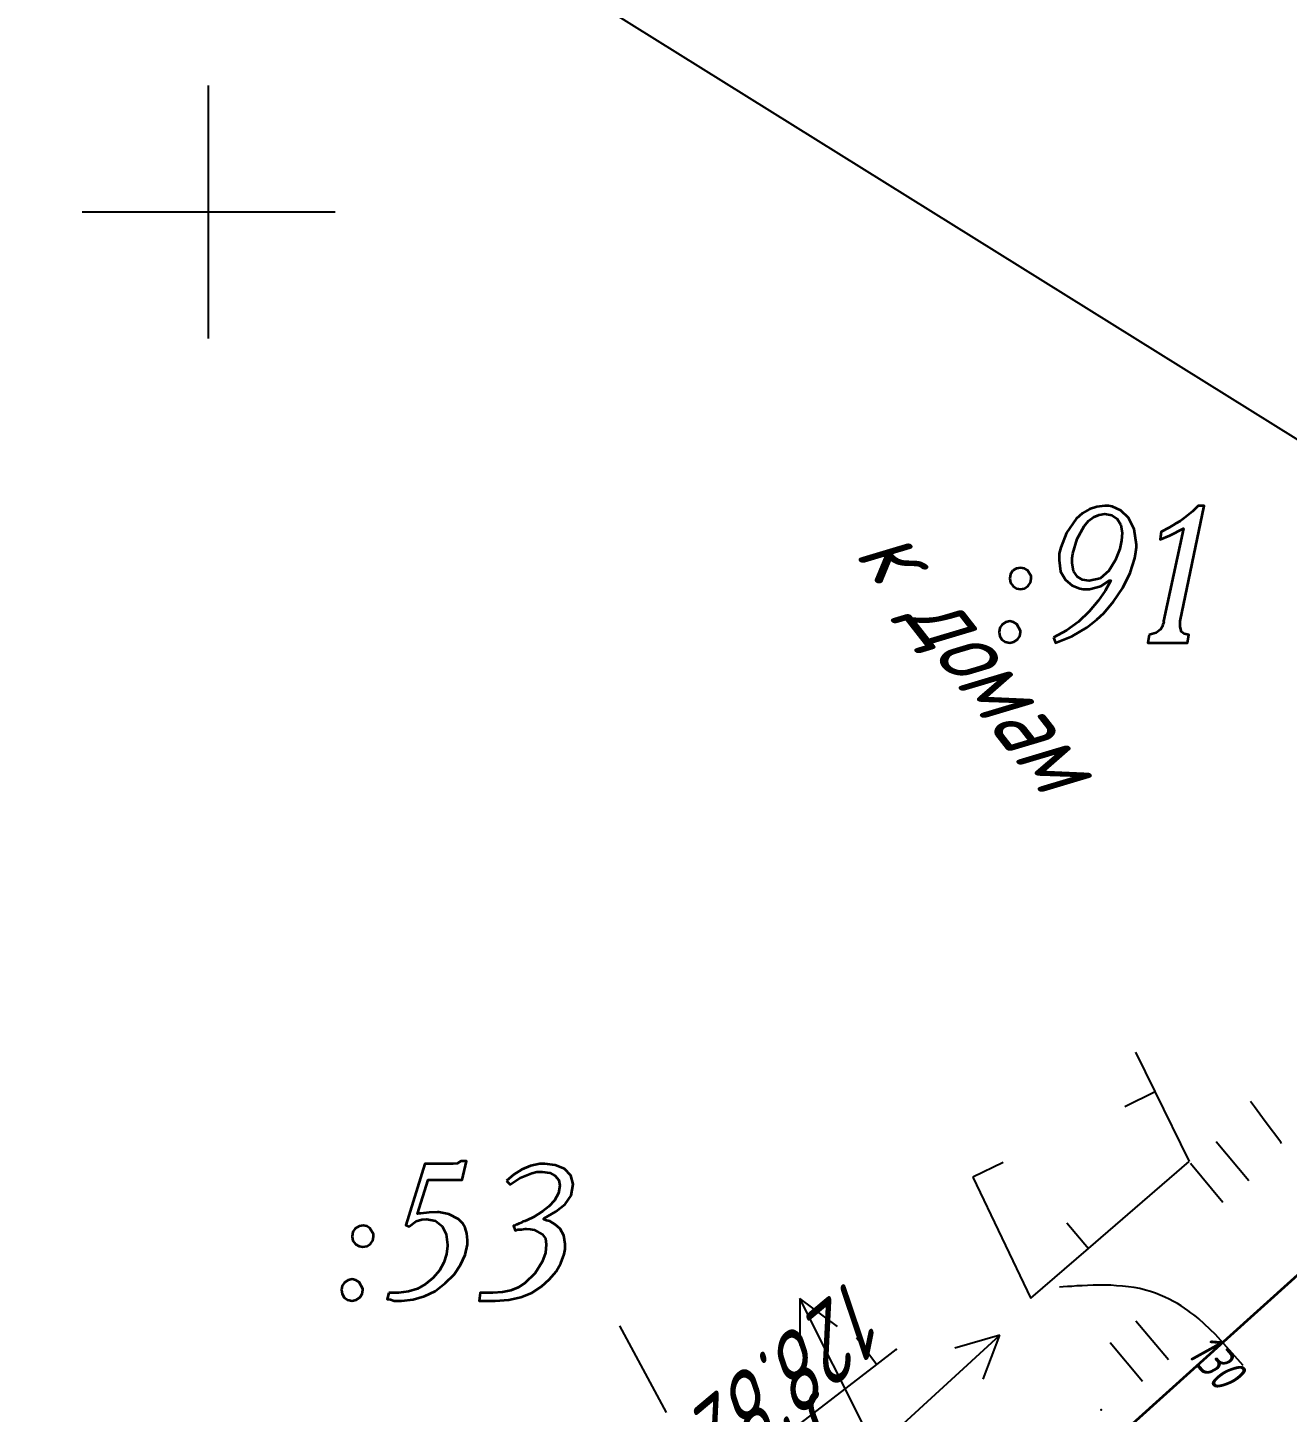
# Model space of a CAD drawing. Header units: millimetres. Extents: x -698 to 8131, y -704 to 4503.
# Drawn here: x 7897.4 to 7957.1, y -396.1 to -330.4 of the extents above; entities that cross this region are included whole.
import ezdxf

# ---------------------------------------------------------------- set-up
doc = ezdxf.new("R2010")
doc.units = ezdxf.units.MM
doc.linetypes.add('CONTI', pattern=[0])
doc.layers.add('10', color=1, linetype='Continuous', lineweight=35)
doc.layers.add('Огражд-перила', color=1, linetype='ограждение2', lineweight=40)
for name, color, linetype in [('GOR_BDEFAULT', 212, 'CONTI'), ('NAD_MDEFAULT', 7, 'CONTI'), ('PI_OTDEFAULT', 172, 'CONTI'), ('PI_TTDEFAULT', 5, 'CONTI'), ('SETKR', 2, 'CONTI'), ('SIT_LDEFAULT', 7, 'CONTI'), ('USLZNDEFAULT', 7, 'CONTI')]:
    doc.layers.add(name, color=color, linetype=linetype)
doc.styles.add('eskd', font='isocpeui.ttf', dxfattribs={"width": 1.2})
doc.styles.add('SHRFT', font='isocpeui.ttf', dxfattribs={"width": 3.5})
doc.linetypes.add('ограждение2', pattern='A,0.25,-0.1,[132,ltypeshp.shx,S=0.1,R=0,X=-0.1,Y=0],-0.1,1', length=1.45)

# ---------------------------------------------------------------- blocks, each defined once
blk = doc.blocks.new('BL_333')
at = {"color": 0}
for p, q in [((0, -6), (0, 6)), ((-6, 0), (6, 0))]:
    blk.add_line(p, q, dxfattribs=at)
blk = doc.blocks.new('BL_2011')
at = {"color": 0}
for p, q in [((0, 0), (0, 2.4)), ((1.6, 0), (1.6, 2.4))]:
    blk.add_line(p, q, dxfattribs=at)

msp = doc.modelspace()

# ---------------------------------------------------------------- linework, layer by layer
at = {"linetype": 'Continuous'}
msp.add_line((8051.204, -408.335), (7920.357, -326.767), dxfattribs=at)
at = {"layer": '10'}
for points in [[(7979.805, -321.222), (7971.075, -330.472), (7975.975, -333.902), (7980.045, -344.882), (7974.835, -356.852), (7975.845, -360.712), (7964.925, -382.972), (7873.845, -465.012), (7802.365, -526.162)], [(7975.845, -360.712), (7964.925, -382.972), (7873.845, -465.012), (7802.365, -526.162), (7782.805, -543.732), (7781.165, -545.212), (7775.065, -553.902), (7772.415, -560.052), (7756.235, -553.832), (7709.585, -595.872), (7707.175, -597.812), (7721.345, -610.022), (7724.195, -606.932), (7731.065, -600.732), (7731.065, -600.732), (7773.955, -564.292), (7777.275, -561.382)]]:
    msp.add_lwpolyline(points, dxfattribs=at)
for points in [[(7946.005, -359.352), (7946.105, -359.602), (7946.895, -359.282), (7947.585, -358.872), (7948.055, -358.492), (7948.385, -358.192), (7948.855, -357.642), (7949.295, -356.992), (7949.645, -356.292), (7949.855, -355.592), (7949.915, -355.282), (7949.935, -355.072), (7949.935, -354.952), (7949.835, -354.222), (7949.565, -353.682), (7949.195, -353.332), (7948.785, -353.142), (7948.605, -353.112), (7948.435, -353.112), (7948.055, -353.152), (7947.705, -353.262), (7947.385, -353.462), (7947.085, -353.732), (7946.615, -354.382), (7946.345, -355.082), (7946.275, -355.362), (7946.265, -355.682), (7946.335, -356.222), (7946.565, -356.622), (7946.885, -356.892), (7947.245, -357.032), (7947.405, -357.052), (7947.545, -357.052), (7947.625, -357.052), (7947.705, -357.052), (7948.245, -356.912), (7948.665, -356.642), (7948.715, -356.642), (7948.455, -357.142), (7948.125, -357.612), (7947.695, -358.122), (7947.195, -358.602), (7946.625, -359.022)], [(7950.535, -359.222), (7950.475, -359.602), (7952.365, -359.602), (7952.415, -359.222), (7952.195, -359.172), (7952.075, -359.082), (7952.005, -358.852), (7952.005, -358.802), (7952.005, -358.772), (7952.005, -358.742), (7952.005, -358.692), (7952.005, -358.672), (7952.005, -358.632), (7952.005, -358.582), (7953.145, -353.112), (7952.865, -353.112), (7952.715, -353.252), (7952.595, -353.382), (7952.205, -353.692), (7952.005, -353.832), (7951.805, -353.952), (7951.475, -354.152), (7951.115, -354.342), (7951.055, -354.712), (7951.525, -354.522), (7952.165, -354.182), (7951.225, -358.582), (7951.235, -358.612), (7951.215, -358.672), (7951.195, -358.742), (7951.155, -358.842), (7951.075, -358.972), (7950.875, -359.132)], [(7948.635, -356.192), (7948.215, -356.552), (7947.695, -356.672), (7947.385, -356.622), (7947.135, -356.482), (7946.955, -356.212), (7946.895, -355.832), (7946.895, -355.592), (7946.925, -355.362), (7947.125, -354.672), (7947.455, -354.072), (7947.665, -353.822), (7947.905, -353.642), (7948.165, -353.532), (7948.445, -353.492), (7948.765, -353.552), (7949.025, -353.722), (7949.195, -354.002), (7949.255, -354.382), (7949.225, -354.752), (7949.145, -355.142), (7948.935, -355.702)], [(7944.075, -356.182), (7943.965, -356.342), (7943.935, -356.552), (7943.965, -356.762), (7944.085, -356.922), (7944.255, -357.022), (7944.435, -357.052), (7944.635, -357.022), (7944.795, -356.902), (7944.915, -356.742), (7944.945, -356.552), (7944.945, -356.502), (7944.945, -356.442), (7944.775, -356.162), (7944.625, -356.072), (7944.445, -356.042), (7944.255, -356.072)], [(7943.575, -358.732), (7943.455, -358.892), (7943.425, -359.092), (7943.455, -359.282), (7943.555, -359.452), (7943.715, -359.562), (7943.935, -359.602), (7944.125, -359.562), (7944.295, -359.452), (7944.405, -359.282), (7944.435, -359.092), (7944.435, -359.062), (7944.435, -359.032), (7944.265, -358.722), (7944.105, -358.622), (7943.935, -358.582), (7943.745, -358.622)], [(7914.475, -390.422), (7914.395, -390.722), (7914.565, -390.752), (7914.735, -390.802), (7914.905, -390.802), (7915.075, -390.802), (7915.635, -390.752), (7916.165, -390.592), (7916.675, -390.342), (7917.155, -389.972), (7917.575, -389.552), (7917.885, -389.102), (7918.095, -388.632), (7918.205, -388.142), (7918.205, -388.042), (7918.215, -387.932), (7918.185, -387.622), (7918.105, -387.352), (7917.975, -387.132), (7917.785, -386.942), (7917.325, -386.692), (7916.855, -386.602), (7916.795, -386.602), (7916.385, -386.622), (7915.995, -386.662), (7915.915, -386.672), (7915.845, -386.682), (7916.345, -385.072), (7917.955, -385.072), (7918.165, -384.182), (7917.895, -384.182), (7917.715, -384.292), (7917.535, -384.312), (7917.415, -384.312), (7917.385, -384.312), (7916.185, -384.312), (7915.285, -387.212), (7915.445, -387.282), (7915.775, -387.032), (7916.045, -386.952), (7916.275, -386.932), (7916.695, -387.012), (7917.005, -387.262), (7917.195, -387.642), (7917.255, -388.152), (7917.255, -388.202), (7917.215, -388.602), (7917.085, -388.992), (7916.875, -389.362), (7916.585, -389.722), (7916.225, -390.022), (7915.835, -390.242), (7915.405, -390.372), (7914.945, -390.422), (7914.705, -390.422)], [(7920.065, -385.112), (7920.235, -385.292), (7920.705, -384.982), (7921.255, -384.752), (7921.505, -384.692), (7921.745, -384.692), (7922.115, -384.742), (7922.375, -384.882), (7922.535, -385.092), (7922.585, -385.332), (7922.525, -385.702), (7922.335, -386.042), (7922.065, -386.332), (7921.785, -386.562), (7921.335, -386.832), (7921.035, -386.982), (7920.935, -387.022), (7920.855, -387.052), (7920.845, -387.052), (7920.805, -387.082), (7920.765, -387.102), (7920.655, -387.142), (7920.565, -387.182), (7920.535, -387.192), (7920.465, -387.232), (7920.395, -387.252), (7920.475, -387.472), (7920.515, -387.452), (7920.595, -387.432), (7920.765, -387.422), (7920.945, -387.392), (7920.985, -387.392), (7921.015, -387.392), (7921.185, -387.402), (7921.375, -387.442), (7921.765, -387.662), (7921.905, -387.852), (7921.945, -388.132), (7921.905, -388.532), (7921.755, -388.962), (7921.415, -389.502), (7920.925, -389.972), (7920.615, -390.172), (7920.265, -390.312), (7919.865, -390.392), (7919.415, -390.422), (7919.325, -390.422), (7919.255, -390.422), (7919.005, -390.422), (7918.815, -390.422), (7918.765, -390.802), (7918.805, -390.802), (7918.845, -390.802), (7919.015, -390.802), (7919.185, -390.802), (7919.375, -390.802), (7919.525, -390.802), (7920.165, -390.762), (7920.745, -390.632), (7921.255, -390.422), (7921.725, -390.122), (7922.105, -389.782), (7922.415, -389.412), (7922.645, -389.022), (7922.795, -388.602), (7922.845, -388.362), (7922.845, -388.122), (7922.785, -387.702), (7922.605, -387.392), (7922.365, -387.182), (7922.115, -387.032), (7921.965, -386.992), (7921.825, -386.952), (7921.825, -386.902), (7922.395, -386.572), (7922.845, -386.222), (7923.125, -385.812), (7923.225, -385.282), (7923.115, -384.862), (7922.805, -384.552), (7922.365, -384.372), (7921.875, -384.312), (7921.755, -384.312), (7921.645, -384.312), (7921.205, -384.412), (7920.785, -384.582), (7920.405, -384.822)], [(7912.885, -387.382), (7912.775, -387.542), (7912.745, -387.752), (7912.775, -387.962), (7912.895, -388.122), (7913.065, -388.222), (7913.245, -388.252), (7913.445, -388.222), (7913.605, -388.102), (7913.725, -387.942), (7913.755, -387.752), (7913.755, -387.702), (7913.755, -387.642), (7913.585, -387.362), (7913.435, -387.272), (7913.255, -387.242), (7913.065, -387.272)], [(7912.385, -389.932), (7912.265, -390.092), (7912.235, -390.292), (7912.265, -390.482), (7912.365, -390.652), (7912.525, -390.762), (7912.745, -390.802), (7912.935, -390.762), (7913.105, -390.652), (7913.215, -390.482), (7913.245, -390.292), (7913.245, -390.262), (7913.245, -390.232), (7913.075, -389.922), (7912.915, -389.822), (7912.745, -389.782), (7912.555, -389.822)]]:
    msp.add_lwpolyline(points, close=True, dxfattribs=at)
at = {"layer": 'GOR_BDEFAULT', "color": 212, "elevation": 130, "flags": 128}
msp.add_lwpolyline([(7954.999, -393.87), (7953.679, -392.4), (7952.889, -391.66), (7952.779, -391.57), (7952.659, -391.47), (7952.519, -391.37), (7952.379, -391.27), (7952.219, -391.16), (7952.059, -391.05), (7951.879, -390.94), (7951.689, -390.84), (7951.489, -390.73), (7951.289, -390.63), (7951.069, -390.54), (7950.839, -390.45), (7950.599, -390.37), (7950.359, -390.3), (7950.099, -390.23), (7949.829, -390.18), (7949.559, -390.14), (7949.279, -390.11), (7948.999, -390.09), (7948.719, -390.07), (7948.439, -390.07), (7948.159, -390.06), (7947.879, -390.07), (7947.619, -390.08), (7947.359, -390.09), (7947.109, -390.1), (7946.879, -390.12), (7946.669, -390.13), (7946.469, -390.15), (7946.289, -390.16)], dxfattribs=at)
at = {"layer": 'PI_TTDEFAULT', "color": 5}
for p in [(7938.549, -393.11, 129.694), (7948.269, -395.98, 129.219)]:
    msp.add_point(p, dxfattribs=at)
at = {"layer": 'SIT_LDEFAULT', "color": 7}
for p, q in [((7950.819, -380.88), (7949.909, -379.02)), ((7949.389, -381.59), (7950.819, -380.88)), ((7952.449, -384.2), (7950.819, -380.88)), ((7955.529, -381.61), (7955.339, -381.36)), ((7956.039, -382.3), (7955.529, -381.61)), ((7956.779, -383.29), (7956.039, -382.3)), ((7956.809, -383.34), (7956.779, -383.29)), ((7943.619, -384.25), (7942.179, -384.94)), ((7947.669, -388.32), (7952.439, -384.2)), ((7942.179, -384.94), (7944.929, -390.69)), ((7946.629, -387.11), (7947.669, -388.32)), ((7944.929, -390.68), (7947.669, -388.32)), ((7937.119, -396.95), (7933.969, -390.7)), ((7933.969, -390.7), (7933.979, -392.93)), ((7935.759, -392.03), (7933.969, -390.7)), ((7927.649, -396.11), (7925.439, -392)), ((7936.659, -392.55), (7937.629, -393.82)), ((7938.309, -397.16), (7943.459, -392.43)), ((7943.459, -392.43), (7941.319, -393.05)), ((7942.669, -394.52), (7943.459, -392.43)), ((7937.629, -393.82), (7938.549, -393.11)), ((7929.709, -399.92), (7937.629, -393.82))]:
    msp.add_line(p, q, dxfattribs=at)
at = {"layer": 'Огражд-перила', "ltscale": 7}
msp.add_lwpolyline([(7881.136, 29.571), (7889.948, 4.19), (7913.256, -61.731), (7925.12, -95.22), (7937.408, -132.073), (7946.537, -161.278), (7955.856, -192.011), (7965.009, -223.892), (7972.59, -252.107), (7978.544, -275.139), (7983.125, -293.303, -0.012488), (7988.401, -318.577, -0.040689), (7989.791, -335.391, -0.039762), (7988.26, -351.613, -0.056014), (7982.03, -370.267, -0.095933), (7948.961, -408.5), (7922.95, -430.67), (7891.218, -457.71), (7857.753, -486.276), (7849.63, -493.217, -0.45951), (7841.641, -492.508, -1.674407)], format="xyb", dxfattribs=at)

# ---------------------------------------------------------------- block references
at = {"layer": 'SETKR', "color": 82}
msp.add_blockref('BL_333', (7905.929, -339.17), dxfattribs=at)
at = {"layer": 'USLZNDEFAULT', "color": 7, "rotation": 40}
for p in [(7954.039, -386.14), (7950.228, -394.631)]:
    msp.add_blockref('BL_2011', p, dxfattribs=at)

# ---------------------------------------------------------------- texts
at = {"layer": 'GOR_BDEFAULT', "color": 212, "style": 'SHRFT', "width": 0.75}
msp.add_text('130', height=1.7223, rotation=310.3159, dxfattribs=at).set_placement((7952.259, -393.306, 130))
at = {"layer": 'NAD_MDEFAULT', "color": 7, "style": 'eskd', "oblique": 10, "width": 0.8}
for s, rotation, p in [('к домам', 308, (7936.518, -355.393)), ('ЛС/2пр.', 221.47936, (7934.83, -394.944))]:
    msp.add_text(s, height=3.5, rotation=rotation, dxfattribs=at).set_placement(p)
at = {"layer": 'PI_OTDEFAULT', "color": 172, "style": 'eskd', "oblique": 10, "width": 0.8}
msp.add_text('128.82', height=3.5, rotation=220, dxfattribs=at).set_placement((7936.626, -389.482))

doc.saveas('drawing.dxf')
